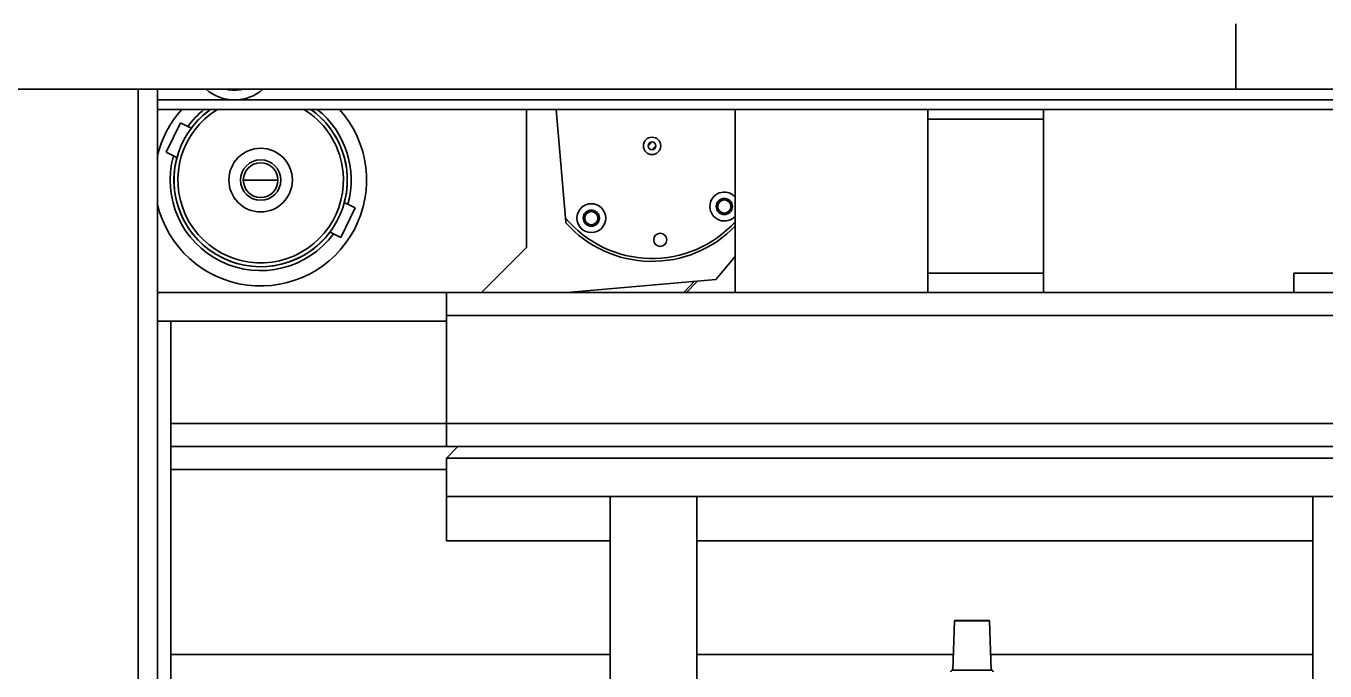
# Model space of a CAD drawing. Header units: millimetres. Extents: x -1052 to 3351, y 0 to 2015.
# Drawn here: x -359.61 to -349.64, y 1694.81 to 1699.77 of the extents above; entities that cross this region are included whole.
import ezdxf

# ---------------------------------------------------------------- set-up
doc = ezdxf.new("R2010")
doc.units = ezdxf.units.MM

msp = doc.modelspace()

# ---------------------------------------------------------------- linework, layer by layer
at = {"color": 7, "linetype": 'Continuous', "lineweight": 35}
for p, q in [((-350.3195, 1699.5321), (-350.3195, 1699.7835)), ((-350.3195, 1699.5321), (-350.3195, 1699.7835)), ((-350.3195, 1699.2806), (-350.3195, 1699.5321)), ((-350.3195, 1699.2806), (-350.3195, 1699.5321)), ((-377.5364, 1699.2806), (-350.3195, 1699.2806)), ((-377.5364, 1699.2806), (-350.3195, 1699.2806)), ((-358.7508, 1685.6647), (-358.7508, 1699.2806)), ((-358.7508, 1685.6647), (-358.7508, 1699.2806)), ((-358.6029, 1685.6377), (-358.6029, 1699.2806)), ((-358.6029, 1685.6377), (-358.6029, 1699.2806)), ((-350.3195, 1699.2806), (-349.1362, 1699.2806)), ((-350.3195, 1699.2806), (-349.1362, 1699.2806)), ((-347.8789, 1699.1993), (-358.6029, 1699.1993)), ((-347.8789, 1699.1993), (-358.6029, 1699.1993)), ((-347.8789, 1699.1253), (-358.6029, 1699.1253)), ((-347.8789, 1699.1253), (-358.6029, 1699.1253)), ((-355.7693, 1699.1253), (-355.7693, 1698.0654)), ((-355.7693, 1699.1253), (-355.7693, 1698.0654)), ((-355.4687, 1698.2915), (-355.5416, 1699.1253)), ((-355.4687, 1698.2915), (-355.5416, 1699.1253)), ((-354.1654, 1699.1253), (-354.1654, 1697.7201)), ((-354.1654, 1699.1253), (-354.1654, 1697.7201)), ((-352.6862, 1697.7201), (-352.6862, 1699.1253)), ((-352.6862, 1697.7201), (-352.6862, 1699.1253)), ((-351.7987, 1699.1253), (-351.7987, 1699.0513)), ((-351.7987, 1699.1253), (-351.7987, 1699.0513)), ((-358.5372, 1698.797), (-358.4271, 1699.0231)), ((-358.5372, 1698.797), (-358.4271, 1699.0231)), ((-358.4271, 1699.0231), (-358.3703, 1698.9954)), ((-358.4271, 1699.0231), (-358.3703, 1698.9954)), ((-352.6862, 1699.0513), (-351.7987, 1699.0513)), ((-352.6862, 1699.0513), (-351.7987, 1699.0513)), ((-351.7987, 1699.0513), (-351.7987, 1697.868)), ((-351.7987, 1699.0513), (-351.7987, 1697.868)), ((-358.4803, 1698.7693), (-358.5372, 1698.797)), ((-358.4803, 1698.7693), (-358.5372, 1698.797)), ((-357.8105, 1698.5831), (-357.9437, 1698.5831)), ((-357.8105, 1698.5831), (-357.9437, 1698.5831)), ((-357.8105, 1698.5831), (-357.6774, 1698.5831)), ((-357.8105, 1698.5831), (-357.6774, 1698.5831)), ((-357.1407, 1698.3969), (-357.0839, 1698.3692)), ((-357.1407, 1698.3969), (-357.0839, 1698.3692)), ((-357.0839, 1698.3692), (-357.1939, 1698.1431)), ((-357.0839, 1698.3692), (-357.1939, 1698.1431)), ((-357.1939, 1698.1431), (-357.2508, 1698.1708)), ((-357.1939, 1698.1431), (-357.2508, 1698.1708)), ((-356.1146, 1697.7201), (-355.7693, 1698.0654)), ((-356.1146, 1697.7201), (-355.7693, 1698.0654)), ((-354.3138, 1697.8199), (-354.1654, 1697.9968)), ((-354.3138, 1697.8199), (-354.1654, 1697.9968)), ((-355.4554, 1697.7201), (-354.3138, 1697.8199)), ((-355.4554, 1697.7201), (-354.3138, 1697.8199)), ((-352.6862, 1697.868), (-351.7987, 1697.868)), ((-352.6862, 1697.868), (-351.7987, 1697.868)), ((-351.7987, 1697.868), (-351.7987, 1697.7201)), ((-351.7987, 1697.868), (-351.7987, 1697.7201)), ((-349.8757, 1697.7201), (-349.8757, 1697.868)), ((-347.5091, 1697.868), (-349.8757, 1697.868)), ((-349.8757, 1697.7201), (-349.8757, 1697.868)), ((-347.5091, 1697.868), (-349.8757, 1697.868)), ((-358.6029, 1697.7201), (-356.3841, 1697.7201)), ((-358.6029, 1697.7201), (-356.3841, 1697.7201)), ((-356.3841, 1697.5426), (-356.3841, 1697.7201)), ((-356.3841, 1697.7201), (-344.9944, 1697.7201)), ((-356.3841, 1697.5426), (-356.3841, 1697.7201)), ((-356.3841, 1697.7201), (-344.9944, 1697.7201)), ((-358.6029, 1697.4982), (-356.3841, 1697.4982)), ((-358.6029, 1697.4982), (-356.3841, 1697.4982)), ((-358.4994, 1697.4982), (-358.4994, 1690.5312)), ((-358.4994, 1697.4982), (-358.4994, 1690.5312)), ((-356.3841, 1697.5426), (-344.9944, 1697.5426)), ((-356.3841, 1696.7142), (-356.3841, 1697.5426)), ((-356.3841, 1697.5426), (-344.9944, 1697.5426)), ((-356.3841, 1696.7142), (-356.3841, 1697.5426)), ((-358.4994, 1696.7142), (-356.3841, 1696.7142)), ((-358.4994, 1696.7142), (-356.3841, 1696.7142)), ((-356.3841, 1696.7142), (-344.9944, 1696.7142)), ((-356.3841, 1696.5367), (-356.3841, 1696.7142)), ((-356.3841, 1696.7142), (-344.9944, 1696.7142)), ((-356.3841, 1696.5367), (-356.3841, 1696.7142)), ((-356.3841, 1696.5367), (-358.4994, 1696.5367)), ((-356.3841, 1696.5367), (-358.4994, 1696.5367)), ((-356.2954, 1696.5367), (-356.3841, 1696.448)), ((-356.3841, 1696.5367), (-356.2954, 1696.5367)), ((-356.2954, 1696.5367), (-356.3841, 1696.448)), ((-356.3841, 1696.5367), (-356.2954, 1696.5367)), ((-356.2954, 1696.5367), (-347.8936, 1696.5367)), ((-356.2954, 1696.5367), (-347.8936, 1696.5367)), ((-356.3841, 1696.448), (-356.3841, 1696.1521)), ((-347.8049, 1696.448), (-356.3841, 1696.448)), ((-356.3841, 1696.448), (-356.3841, 1696.1521)), ((-347.8049, 1696.448), (-356.3841, 1696.448)), ((-356.3841, 1696.3592), (-358.4994, 1696.3592)), ((-356.3841, 1696.3592), (-358.4994, 1696.3592)), ((-355.1268, 1696.1521), (-356.3841, 1696.1521)), ((-356.3841, 1695.8119), (-356.3841, 1696.1521)), ((-355.1268, 1696.1521), (-356.3841, 1696.1521)), ((-356.3841, 1695.8119), (-356.3841, 1696.1521)), ((-354.4612, 1696.1521), (-355.1268, 1696.1521)), ((-355.1268, 1696.1521), (-355.1268, 1693.8043)), ((-354.4612, 1696.1521), (-355.1268, 1696.1521)), ((-355.1268, 1696.1521), (-355.1268, 1693.8043)), ((-349.7278, 1696.1521), (-354.4612, 1696.1521)), ((-354.4612, 1696.1521), (-354.4612, 1693.8043)), ((-349.7278, 1696.1521), (-354.4612, 1696.1521)), ((-354.4612, 1696.1521), (-354.4612, 1693.8043)), ((-349.7278, 1696.1521), (-349.0622, 1696.1521)), ((-349.7278, 1696.1521), (-349.7278, 1693.8043)), ((-349.7278, 1696.1521), (-349.0622, 1696.1521)), ((-349.7278, 1696.1521), (-349.7278, 1693.8043)), ((-355.1268, 1695.8119), (-356.3841, 1695.8119)), ((-355.1268, 1695.8119), (-356.3841, 1695.8119)), ((-349.7278, 1695.8119), (-354.4612, 1695.8119)), ((-349.7278, 1695.8119), (-354.4612, 1695.8119)), ((-352.4817, 1695.197), (-352.4949, 1694.8197)), ((-352.4817, 1695.197), (-352.4949, 1694.8197)), ((-352.2122, 1695.197), (-352.4817, 1695.197)), ((-352.2122, 1695.197), (-352.4817, 1695.197)), ((-352.2152, 1695.1998), (-352.4787, 1695.1998)), ((-352.2152, 1695.1998), (-352.4787, 1695.1998)), ((-352.199, 1694.8197), (-352.2122, 1695.197)), ((-352.199, 1694.8197), (-352.2122, 1695.197)), ((-355.1268, 1694.9392), (-358.4994, 1694.9392)), ((-355.1268, 1694.9392), (-358.4994, 1694.9392)), ((-352.4907, 1694.9392), (-354.4612, 1694.9392)), ((-352.4907, 1694.9392), (-354.4612, 1694.9392)), ((-349.7278, 1694.9392), (-352.2032, 1694.9392)), ((-349.7278, 1694.9392), (-352.2032, 1694.9392)), ((-352.199, 1694.8197), (-352.4949, 1694.8197)), ((-352.199, 1694.8197), (-352.4949, 1694.8197))]:
    msp.add_line(p, q, dxfattribs=at)
for points in [[(-354.5603, 1697.7201), (-354.553, 1697.7281), (-354.4791, 1697.8055)], [(-354.5603, 1697.7201), (-354.553, 1697.7281), (-354.4791, 1697.8055)], [(-354.4561, 1697.8075), (-354.4637, 1697.8), (-354.5403, 1697.7201)], [(-354.4561, 1697.8075), (-354.4637, 1697.8), (-354.5403, 1697.7201)]]:
    msp.add_lwpolyline(points, dxfattribs=at)
for centre, radius in [((-354.8045, 1698.8461), 0.0666), ((-354.8045, 1698.8461), 0.0666), ((-354.8045, 1698.8461), 0.0296), ((-354.8045, 1698.8461), 0.0296), ((-357.8105, 1698.5831), 0.2441), ((-357.8105, 1698.5831), 0.2441), ((-357.8105, 1698.5831), 0.1553), ((-357.8105, 1698.5831), 0.1553), ((-355.2704, 1698.2909), 0.1109), ((-355.2704, 1698.2909), 0.1109), ((-354.2493, 1698.3802), 0.0621), ((-354.2493, 1698.3802), 0.0621), ((-354.2493, 1698.3802), 0.0503), ((-354.2493, 1698.3802), 0.0503), ((-355.2704, 1698.2909), 0.0621), ((-355.2704, 1698.2909), 0.0621), ((-355.2704, 1698.2909), 0.0503), ((-355.2704, 1698.2909), 0.0503), ((-354.7413, 1698.1241), 0.0503), ((-354.7413, 1698.1241), 0.0503)]:
    msp.add_circle(centre, radius, dxfattribs=at)
for centre, radius, start, end in [((-358.0112, 1699.5321), 0.3328, 229.07239, 310.92606), ((-358.0112, 1699.5321), 0.3328, 229.07239, 310.92606), ((-358.0112, 1699.5321), 0.2589, 256.27087, 283.72913), ((-358.0112, 1699.5321), 0.2589, 256.27087, 283.72913), ((-357.8105, 1698.5831), 0.8135, 138.20643, 166.90203), ((-357.8105, 1698.5831), 0.8135, 193.09797, 41.79357), ((-357.8105, 1698.5831), 0.8135, 138.20643, 166.90203), ((-357.8105, 1698.5831), 0.8135, 193.09797, 41.79357), ((-357.8105, 1698.5831), 0.6656, 125.45726, 12.25523), ((-357.8105, 1698.5831), 0.6656, 125.45726, 12.25523), ((-357.8105, 1698.5831), 0.636, 121.52255, 12.25523), ((-357.8105, 1698.5831), 0.636, 121.52255, 12.25523), ((-357.8105, 1698.5831), 0.6952, 128.74978, 143.62284), ((-357.8105, 1698.5831), 0.6952, 128.74978, 143.62284), ((-357.8105, 1698.5831), 0.6656, 125.45726, 143.15423), ((-357.8105, 1698.5831), 0.6656, 125.45726, 143.15423), ((-357.8105, 1698.5831), 0.636, 12.25523, 58.47745), ((-357.8105, 1698.5831), 0.636, 12.25523, 58.47745), ((-357.8105, 1698.5831), 0.6656, 344.93013, 54.54274), ((-357.8105, 1698.5831), 0.6656, 12.25523, 54.54274), ((-357.8105, 1698.5831), 0.6656, 344.93013, 54.54274), ((-357.8105, 1698.5831), 0.6656, 12.25523, 54.54274), ((-357.8105, 1698.5831), 0.6952, 344.46151, 51.25022), ((-357.8105, 1698.5831), 0.6952, 344.46151, 51.25022), ((-357.8105, 1698.5831), 0.6952, 164.46151, 323.62284), ((-357.8105, 1698.5831), 0.6952, 164.46151, 323.62284), ((-357.8105, 1698.5831), 0.6656, 164.93013, 323.15423), ((-357.8105, 1698.5831), 0.6656, 164.93013, 323.15423), ((-357.8105, 1698.5831), 0.1331, 90, 270), ((-357.8105, 1698.5831), 0.1331, 90, 270), ((-357.8105, 1698.5831), 0.1331, 270, 90), ((-357.8105, 1698.5831), 0.1331, 270, 90), ((-354.2493, 1698.3802), 0.1109, 40.8757, 320), ((-354.2493, 1698.3802), 0.1109, 40.8757, 320), ((-354.8045, 1698.8461), 0.8653, 219.86384, 317.61093), ((-354.8045, 1698.8461), 0.8653, 219.86384, 317.61093), ((-354.8045, 1698.8461), 0.8875, 221.8699, 316.06433), ((-354.8045, 1698.8461), 0.8875, 221.8699, 316.06433), ((-352.4787, 1695.1969), 0.00296, 90, 178), ((-352.4787, 1695.1969), 0.00296, 90, 178), ((-352.2152, 1695.1969), 0.00296, 2, 90), ((-352.2152, 1695.1969), 0.00296, 2, 90), ((-352.4949, 1694.8049), 0.0148, 90, 180), ((-352.4949, 1694.8049), 0.0148, 90, 180), ((-352.199, 1694.8049), 0.0148, 0, 90), ((-352.199, 1694.8049), 0.0148, 0, 90)]:
    msp.add_arc(centre, radius, start, end, dxfattribs=at)
for points, knots in [([(-358.3432, 1698.9823), (-358.3433, 1698.9823), (-358.3434, 1698.9824), (-358.345, 1698.9831), (-358.3489, 1698.985), (-358.3558, 1698.9884), (-358.3633, 1698.992), (-358.3683, 1698.9945), (-358.3703, 1698.9954)], [0, 0, 0, 0, 0.187788, 0.444339, 0.877285, 1.310029, 1.748205, 2.0351, 2.0351, 2.0351, 2.0351]), ([(-358.3432, 1698.9823), (-358.3433, 1698.9823), (-358.3434, 1698.9824), (-358.345, 1698.9831), (-358.3489, 1698.985), (-358.3558, 1698.9884), (-358.3633, 1698.992), (-358.3683, 1698.9945), (-358.3703, 1698.9954)], [0, 0, 0, 0, 0.187788, 0.444339, 0.877285, 1.310029, 1.748205, 2.0351, 2.0351, 2.0351, 2.0351]), ([(-354.8341, 1698.8454), (-354.8312, 1698.8486), (-354.8255, 1698.8548), (-354.8166, 1698.8654), (-354.8115, 1698.872), (-354.8089, 1698.8754)], [0, 0, 0, 0, 0.907004, 1.754936, 2.646586, 2.646586, 2.646586, 2.646586]), ([(-354.8341, 1698.8454), (-354.8312, 1698.8486), (-354.8255, 1698.8548), (-354.8166, 1698.8654), (-354.8115, 1698.872), (-354.8089, 1698.8754)], [0, 0, 0, 0, 0.907004, 1.754936, 2.646586, 2.646586, 2.646586, 2.646586]), ([(-354.7749, 1698.8468), (-354.7778, 1698.8436), (-354.7834, 1698.8374), (-354.7923, 1698.8268), (-354.7974, 1698.8202), (-354.8001, 1698.8168)], [0, 0, 0, 0, 0.906924, 1.754854, 2.646502, 2.646502, 2.646502, 2.646502]), ([(-354.7749, 1698.8468), (-354.7778, 1698.8436), (-354.7834, 1698.8374), (-354.7923, 1698.8268), (-354.7974, 1698.8202), (-354.8001, 1698.8168)], [0, 0, 0, 0, 0.906924, 1.754854, 2.646502, 2.646502, 2.646502, 2.646502]), ([(-358.4803, 1698.7693), (-358.4774, 1698.7679), (-358.4714, 1698.765), (-358.4633, 1698.761), (-358.4578, 1698.7583), (-358.4542, 1698.7566), (-358.4533, 1698.7562), (-358.4533, 1698.7562), (-358.4533, 1698.7562)], [0, 0, 0, 0, 0.421573, 0.868969, 1.312491, 1.591833, 2.017845, 2.035067, 2.035067, 2.035067, 2.035067]), ([(-358.4803, 1698.7693), (-358.4774, 1698.7679), (-358.4714, 1698.765), (-358.4633, 1698.761), (-358.4578, 1698.7583), (-358.4542, 1698.7566), (-358.4533, 1698.7562), (-358.4533, 1698.7562), (-358.4533, 1698.7562)], [0, 0, 0, 0, 0.421573, 0.868969, 1.312491, 1.591833, 2.017845, 2.035067, 2.035067, 2.035067, 2.035067]), ([(-357.1407, 1698.3969), (-357.1436, 1698.3983), (-357.1495, 1698.4011), (-357.1576, 1698.4051), (-357.1639, 1698.4082), (-357.1673, 1698.4098), (-357.1677, 1698.41), (-357.1678, 1698.41)], [0, 0, 0, 0, 0.412412, 0.859099, 1.30278, 1.739273, 2.0351, 2.0351, 2.0351, 2.0351]), ([(-357.1407, 1698.3969), (-357.1436, 1698.3983), (-357.1495, 1698.4011), (-357.1576, 1698.4051), (-357.1639, 1698.4082), (-357.1673, 1698.4098), (-357.1677, 1698.41), (-357.1678, 1698.41)], [0, 0, 0, 0, 0.412412, 0.859099, 1.30278, 1.739273, 2.0351, 2.0351, 2.0351, 2.0351]), ([(-355.4654, 1698.2537), (-355.4656, 1698.2566), (-355.4667, 1698.2691), (-355.4678, 1698.2817), (-355.4687, 1698.2915)], [0, 0, 0, 0, 0.583014, 2.559865, 2.559865, 2.559865, 2.559865]), ([(-355.4654, 1698.2537), (-355.4656, 1698.2566), (-355.4667, 1698.2691), (-355.4678, 1698.2817), (-355.4687, 1698.2915)], [0, 0, 0, 0, 0.583014, 2.559865, 2.559865, 2.559865, 2.559865]), ([(-357.2779, 1698.1839), (-357.2779, 1698.1839), (-357.2778, 1698.1839), (-357.2764, 1698.1832), (-357.2716, 1698.1809), (-357.2646, 1698.1775), (-357.2572, 1698.1739), (-357.2525, 1698.1716), (-357.2508, 1698.1708)], [0, 0, 0, 0, 0.065668, 0.491465, 0.917888, 1.349552, 1.78866, 2.035048, 2.035048, 2.035048, 2.035048]), ([(-357.2779, 1698.1839), (-357.2779, 1698.1839), (-357.2778, 1698.1839), (-357.2764, 1698.1832), (-357.2716, 1698.1809), (-357.2646, 1698.1775), (-357.2572, 1698.1739), (-357.2525, 1698.1716), (-357.2508, 1698.1708)], [0, 0, 0, 0, 0.065668, 0.491465, 0.917888, 1.349552, 1.78866, 2.035048, 2.035048, 2.035048, 2.035048])]:
    msp.add_open_spline(points, degree=3, knots=knots, dxfattribs=at)

doc.saveas('drawing.dxf')
